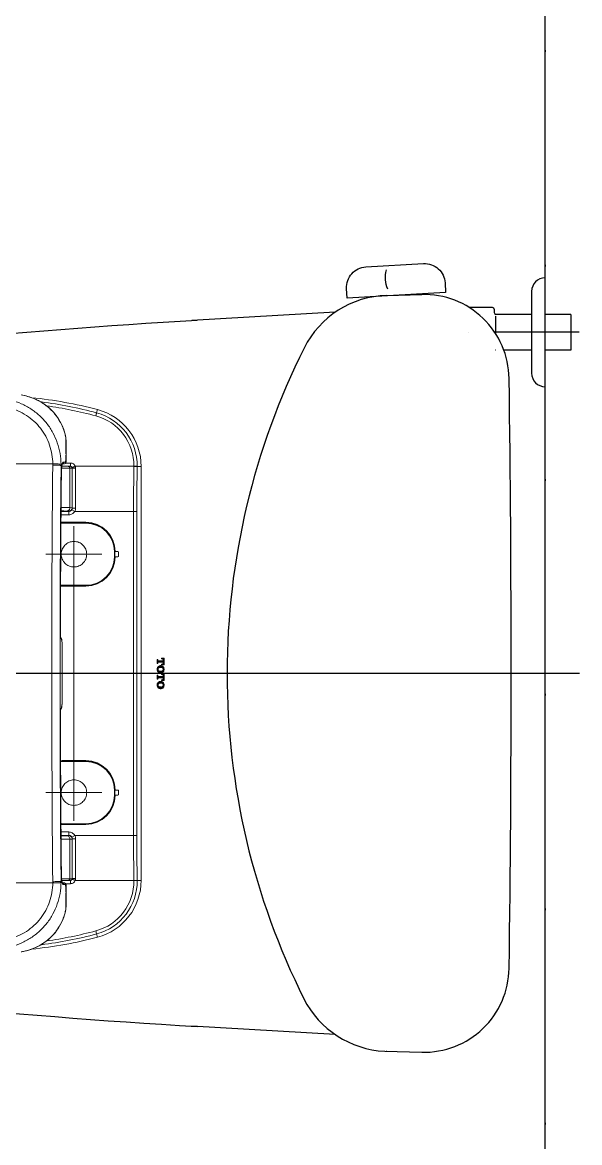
# Model space of a CAD drawing. Header units: millimetres. Extents: x 98197 to 106565, y 53890 to 60222.
# Drawn here: x 100973.9 to 101006.7, y 55486 to 55551.8 of the extents above; entities that cross this region are included whole.
import ezdxf

# ---------------------------------------------------------------- set-up
doc = ezdxf.new("R2010")
doc.units = ezdxf.units.MM
doc.header["$LTSCALE"] = 50
doc.header["$MEASUREMENT"] = 0
for name, pattern in [('CENTER', [2, 1.25, -0.25, 0.25, -0.25]), ('DOT', [0.25, 0, -0.25]), ('HIDDEN', [0.375, 0.25, -0.125])]:
    doc.linetypes.add(name, pattern=pattern)
doc.layers.get('0').update_dxf_attribs({"color": 8, "linetype": 'CONTINUOUS'})
doc.layers.add('00', color=7, linetype='DOT')

msp = doc.modelspace()

# ---------------------------------------------------------------- linework, layer by layer
for p, q in [((101004.654, 55390.566), (101004.654, 55600.566)), ((101004.654, 55489.299), (101004.654, 55540.279)), ((100995.338, 55535.76), (100997.399, 55535.814)), ((100995.338, 55535.76), (100997.399, 55535.814)), ((100995.338, 55535.76), (100997.399, 55535.814)), ((101003.854, 55536.002), (101003.854, 55531.202)), ((101001.554, 55535.052), (101000.188, 55535.052)), ((100992.314, 55534.778), (100983.883, 55534.281)), ((101001.654, 55534.952), (101001.654, 55534.752)), ((101003.854, 55534.652), (101001.754, 55534.652)), ((101001.754, 55533.492), (101001.754, 55534.535)), ((101006.154, 55534.652), (101004.654, 55534.652)), ((101006.154, 55534.652), (101006.154, 55532.552)), ((101000.154, 55533.602), (101000.154, 55533.602)), ((101000.154, 55533.602), (101000.154, 55533.602)), ((101000.154, 55533.602), (101000.154, 55533.602)), ((101000.154, 55533.602), (101000.154, 55533.602)), ((101000.154, 55533.602), (101000.154, 55533.602)), ((101000.154, 55533.602), (101000.154, 55533.602)), ((101006.654, 55533.602), (101001.683, 55533.602)), ((101003.854, 55532.552), (101002.22, 55532.552)), ((101006.154, 55532.552), (101004.654, 55532.552)), ((101006.675, 55513.566), (100928.454, 55513.566)), ((100992.313, 55492.355), (100983.883, 55492.852)), ((100995.219, 55491.377), (100997.399, 55491.318))]:
    msp.add_line(p, q)
at = {"lineweight": 13}
for p, q in [((100973.942, 55529.902), (100973.851, 55529.916)), ((100975.004, 55529.508), (100974.959, 55529.534)), ((100975.004, 55529.507), (100975.004, 55529.508)), ((100975.005, 55529.51), (100975.043, 55529.505)), ((100975.04, 55529.485), (100975.041, 55529.486)), ((100975.08, 55529.462), (100975.041, 55529.486)), ((100978.286, 55528.867), (100978.336, 55529.057)), ((100976.482, 55527.253), (100976.482, 55527.27)), ((100976.482, 55527.239), (100976.482, 55527.253)), ((100976.483, 55527.188), (100976.482, 55527.239)), ((100976.483, 55527.105), (100976.483, 55527.188)), ((100976.489, 55527.252), (100976.485, 55527.33)), ((100976.489, 55527.253), (100976.489, 55527.238)), ((100976.489, 55527.238), (100976.489, 55525.966)), ((100976.486, 55526.48), (100976.486, 55526.575)), ((100976.486, 55526.467), (100976.486, 55526.48)), ((100972.919, 55525.866), (100975.709, 55525.866)), ((100975.709, 55525.866), (100975.709, 55525.8)), ((100976.197, 55525.773), (100976.193, 55525.396)), ((100976.197, 55525.782), (100976.197, 55525.773)), ((100976.203, 55525.777), (100976.197, 55525.773)), ((100976.25, 55525.781), (100976.251, 55525.786)), ((100976.389, 55525.866), (100976.273, 55525.866)), ((100976.28, 55525.885), (100976.281, 55525.887)), ((100976.328, 55525.969), (100976.358, 55525.969)), ((100976.358, 55525.969), (100976.459, 55525.968)), ((100976.489, 55525.966), (100976.459, 55525.966)), ((100976.754, 55525.917), (100976.476, 55525.917)), ((100976.754, 55525.917), (100976.754, 55525.726)), ((100976.228, 55525.626), (100976.854, 55525.626)), ((100976.231, 55525.659), (100976.237, 55525.704)), ((100976.241, 55525.726), (100976.754, 55525.726)), ((100976.718, 55523.3), (100976.718, 55525.626)), ((100976.845, 55525.626), (100976.845, 55523.294)), ((100976.854, 55523.278), (100976.854, 55525.626)), ((100980.476, 55525.726), (100977.034, 55525.726)), ((100977.054, 55523.277), (100977.054, 55525.617)), ((100980.476, 55525.732), (100980.476, 55525.726)), ((100980.669, 55525.717), (100980.669, 55525.721)), ((100980.669, 55525.721), (100980.904, 55525.721)), ((100980.904, 55501.411), (100980.904, 55525.721)), ((100976.954, 55522.216), (100976.954, 55504.917)), ((100978.595, 55520.566), (100975.296, 55520.566)), ((100978.595, 55506.566), (100975.296, 55506.566))]:
    msp.add_line(p, q, dxfattribs=at)
at = {"lineweight": 13, "ltscale": 0.3}
for p, q in [((100976.198, 55523.304), (100976.283, 55523.304)), ((100976.283, 55523.304), (100976.343, 55523.303)), ((100976.343, 55523.303), (100976.4, 55523.303)), ((100976.845, 55523.294), (100976.718, 55523.3)), ((100977, 55523.076), (100976.827, 55523.177)), ((100976.194, 55522.878), (100976.654, 55522.878)), ((100976.654, 55523.078), (100976.196, 55523.078)), ((100976.648, 55523.094), (100976.521, 55523.1)), ((100976.654, 55523.093), (100976.654, 55522.878)), ((100977, 55523.076), (100980.652, 55523.076)), ((100980.459, 55523.076), (100980.459, 55504.056)), ((100980.652, 55504.056), (100980.652, 55523.076)), ((100976.254, 55522.441), (100977.654, 55522.441)), ((100977.654, 55522.421), (100976.254, 55522.421)), ((100976.254, 55522.391), (100976.254, 55522.421)), ((100976.254, 55522.391), (100977.654, 55522.391)), ((100977.654, 55522.421), (100977.654, 55522.391)), ((100979.329, 55520.716), (100979.329, 55520.416)), ((100979.329, 55520.716), (100979.359, 55520.716)), ((100979.359, 55520.716), (100979.359, 55520.416)), ((100979.529, 55520.716), (100979.379, 55520.716)), ((100979.579, 55520.466), (100979.579, 55520.666)), ((100979.359, 55520.416), (100979.329, 55520.416)), ((100979.379, 55520.416), (100979.529, 55520.416)), ((100977.654, 55518.741), (100976.254, 55518.741)), ((100976.254, 55518.711), (100976.254, 55518.741)), ((100977.654, 55518.711), (100976.254, 55518.711)), ((100977.654, 55518.691), (100976.254, 55518.691)), ((100977.654, 55518.741), (100977.654, 55518.711)), ((100976.137, 55515.836), (100976.137, 55515.768)), ((100976.137, 55515.768), (100976.137, 55515.692)), ((100976.137, 55515.692), (100976.137, 55515.619)), ((100976.161, 55515.813), (100976.16, 55515.835)), ((100976.164, 55515.757), (100976.163, 55515.768)), ((100976.175, 55515.692), (100976.175, 55515.691)), ((100976.175, 55515.692), (100976.21, 55515.619)), ((100976.218, 55515.575), (100976.183, 55515.648)), ((100976.214, 55515.61), (100976.21, 55515.62)), ((100976.255, 55514.328), (100976.256, 55514.753)), ((100976.255, 55513.903), (100976.255, 55514.328)), ((100976.255, 55513.443), (100976.255, 55513.903)), ((100976.135, 55513.566), (100975.649, 55513.566)), ((100976.255, 55513.566), (100976.253, 55513.566)), ((100976.255, 55513.017), (100976.255, 55513.443)), ((100976.255, 55512.592), (100976.255, 55513.017)), ((100976.256, 55512.167), (100976.255, 55512.592)), ((100976.256, 55511.838), (100976.256, 55512.167)), ((100976.137, 55511.514), (100976.137, 55511.441)), ((100976.137, 55511.441), (100976.137, 55511.364)), ((100976.137, 55511.364), (100976.137, 55511.297)), ((100976.171, 55511.428), (100976.173, 55511.435)), ((100976.173, 55511.435), (100976.174, 55511.439)), ((100976.175, 55511.441), (100976.21, 55511.514)), ((100976.183, 55511.485), (100976.218, 55511.558)), ((100976.254, 55508.441), (100977.654, 55508.441)), ((100977.654, 55508.421), (100976.254, 55508.421)), ((100976.254, 55508.391), (100976.254, 55508.421)), ((100976.254, 55508.391), (100977.654, 55508.391)), ((100977.654, 55508.421), (100977.654, 55508.391)), ((100979.329, 55506.716), (100979.329, 55506.416)), ((100979.329, 55506.716), (100979.359, 55506.716)), ((100979.359, 55506.716), (100979.359, 55506.416)), ((100979.529, 55506.716), (100979.379, 55506.716)), ((100979.579, 55506.466), (100979.579, 55506.666)), ((100979.359, 55506.416), (100979.329, 55506.416)), ((100979.379, 55506.416), (100979.529, 55506.416)), ((100977.654, 55504.741), (100976.254, 55504.741)), ((100976.254, 55504.711), (100976.254, 55504.741)), ((100977.654, 55504.711), (100976.254, 55504.711)), ((100977.654, 55504.691), (100976.254, 55504.691)), ((100977.654, 55504.741), (100977.654, 55504.711)), ((100976.654, 55504.255), (100976.194, 55504.255)), ((100976.196, 55504.055), (100976.654, 55504.055)), ((100976.521, 55504.032), (100976.648, 55504.039)), ((100976.654, 55504.255), (100976.654, 55504.039)), ((100976.827, 55503.956), (100977, 55504.056)), ((100980.652, 55504.056), (100977, 55504.056)), ((100976.283, 55503.829), (100976.198, 55503.829)), ((100976.343, 55503.829), (100976.283, 55503.829)), ((100976.4, 55503.829), (100976.343, 55503.829)), ((100976.718, 55503.832), (100976.845, 55503.839)), ((100976.718, 55501.506), (100976.718, 55503.832)), ((100976.845, 55503.839), (100976.845, 55501.506)), ((100976.854, 55503.855), (100976.854, 55501.506)), ((100977.054, 55501.516), (100977.054, 55503.855)), ((100976.193, 55501.737), (100976.197, 55501.359)), ((100976.854, 55501.506), (100976.228, 55501.506)), ((100976.237, 55501.429), (100976.231, 55501.474)), ((100976.243, 55501.388), (100976.237, 55501.429)), ((100976.754, 55501.406), (100976.241, 55501.406)), ((100976.754, 55501.406), (100976.754, 55501.216)), ((100977.034, 55501.406), (100980.476, 55501.406)), ((100980.476, 55501.406), (100980.476, 55501.401)), ((100980.669, 55501.411), (100980.669, 55501.416)), ((100980.904, 55501.411), (100980.669, 55501.411)), ((100972.919, 55501.266), (100975.709, 55501.266)), ((100975.709, 55501.333), (100975.709, 55501.266)), ((100976.197, 55501.292), (100976.197, 55501.283)), ((100976.25, 55501.352), (100976.243, 55501.388)), ((100976.245, 55501.33), (100976.251, 55501.327)), ((100976.251, 55501.347), (100976.25, 55501.352)), ((100976.256, 55501.326), (100976.251, 55501.347)), ((100976.273, 55501.266), (100976.389, 55501.266)), ((100976.358, 55501.164), (100976.328, 55501.163)), ((100976.459, 55501.165), (100976.358, 55501.164)), ((100976.459, 55501.166), (100976.489, 55501.166)), ((100976.476, 55501.216), (100976.754, 55501.216)), ((100976.489, 55499.894), (100976.489, 55501.166)), ((100976.486, 55500.558), (100976.486, 55500.652)), ((100976.482, 55499.88), (100976.483, 55499.945)), ((100976.482, 55499.863), (100976.482, 55499.88)), ((100976.483, 55499.945), (100976.483, 55500.028)), ((100976.484, 55499.801), (100976.489, 55499.88)), ((100976.489, 55499.894), (100976.489, 55499.88)), ((100978.336, 55498.076), (100978.286, 55498.265)), ((100974.959, 55497.599), (100975.004, 55497.625)), ((100975.004, 55497.625), (100975.004, 55497.626)), ((100975.043, 55497.628), (100975.005, 55497.623)), ((100975.041, 55497.647), (100975.04, 55497.648)), ((100975.041, 55497.647), (100975.079, 55497.67)), ((100973.851, 55497.216), (100973.942, 55497.231))]:
    msp.add_line(p, q, dxfattribs=at)
at = {"linetype": 'CENTER', "lineweight": 13}
for p, q in [((100976.954, 55522.166), (100976.954, 55518.966)), ((100978.554, 55520.566), (100975.354, 55520.566)), ((100978.554, 55506.566), (100975.354, 55506.566))]:
    msp.add_line(p, q, dxfattribs=at)
at = {"linetype": 'ByBlock', "lineweight": 0}
for p, q in [((100981.844, 55514.388), (100981.844, 55514.143)), ((100981.89, 55514.388), (100981.844, 55514.388)), ((100981.844, 55514.357), (100981.981, 55514.22)), ((100981.844, 55514.283), (100981.909, 55514.218)), ((100981.844, 55514.21), (100981.89, 55514.163)), ((100981.844, 55514.143), (100981.89, 55514.143)), ((100981.887, 55514.388), (100981.89, 55514.384)), ((100981.89, 55514.388), (100981.89, 55514.339)), ((100981.89, 55514.339), (100981.892, 55514.329)), ((100981.892, 55514.202), (100981.89, 55514.191)), ((100981.89, 55514.191), (100981.89, 55514.143)), ((100981.89, 55513.943), (100981.94, 55513.892)), ((100981.892, 55514.329), (100981.899, 55514.319)), ((100981.899, 55514.211), (100981.892, 55514.202)), ((100981.899, 55514.319), (100981.908, 55514.313)), ((100981.908, 55514.218), (100981.899, 55514.211)), ((100981.908, 55514.313), (100981.919, 55514.311)), ((100981.919, 55514.22), (100981.908, 55514.218)), ((100982.208, 55514.311), (100981.919, 55514.311)), ((100982.208, 55514.22), (100981.919, 55514.22)), ((100981.927, 55513.979), (100981.995, 55513.911)), ((100981.963, 55514.311), (100982.054, 55514.22)), ((100981.973, 55514.006), (100982.063, 55513.916)), ((100982.033, 55514.02), (100982.164, 55513.888)), ((100982.036, 55514.311), (100982.127, 55514.22)), ((100982.109, 55514.466), (100982.109, 55514.421)), ((100982.254, 55514.466), (100982.109, 55514.466)), ((100982.109, 55514.459), (100982.149, 55514.419)), ((100982.13, 55514.421), (100982.109, 55514.421)), ((100982.109, 55514.311), (100982.2, 55514.22)), ((100982.109, 55514.11), (100982.109, 55514.064)), ((100982.109, 55514.11), (100982.13, 55514.11)), ((100982.109, 55514.091), (100982.135, 55514.064)), ((100982.109, 55514.064), (100982.254, 55514.064)), ((100982.117, 55514.009), (100982.239, 55513.886)), ((100982.158, 55514.115), (100982.208, 55514.064)), ((100982.175, 55514.466), (100982.254, 55514.387)), ((100982.183, 55514.311), (100982.254, 55514.239)), ((100982.198, 55514.149), (100982.254, 55514.092)), ((100982.206, 55514.362), (100982.254, 55514.313)), ((100982.208, 55514.345), (100982.208, 55514.311)), ((100982.208, 55514.22), (100982.208, 55514.186)), ((100982.208, 55514.212), (100982.254, 55514.166)), ((100982.248, 55514.466), (100982.254, 55514.46)), ((100982.254, 55514.466), (100982.254, 55514.064)), ((100981.89, 55513.464), (100981.844, 55513.464)), ((100981.844, 55513.464), (100981.844, 55513.219)), ((100981.844, 55513.4), (100981.947, 55513.296)), ((100981.844, 55513.326), (100981.892, 55513.277)), ((100981.844, 55513.252), (100981.877, 55513.219)), ((100981.846, 55513.839), (100981.891, 55513.794)), ((100981.847, 55513.765), (100982.022, 55513.588)), ((100981.853, 55513.464), (100981.89, 55513.427)), ((100981.861, 55513.714), (100981.863, 55513.712)), ((100981.863, 55513.896), (100981.904, 55513.855)), ((100981.888, 55513.464), (100981.89, 55513.463)), ((100981.89, 55513.464), (100981.89, 55513.416)), ((100981.89, 55513.416), (100981.892, 55513.405)), ((100981.892, 55513.279), (100981.89, 55513.268)), ((100981.89, 55513.268), (100981.89, 55513.219)), ((100981.892, 55513.405), (100981.899, 55513.396)), ((100981.899, 55513.288), (100981.892, 55513.279)), ((100981.899, 55513.396), (100981.908, 55513.39)), ((100981.908, 55513.294), (100981.899, 55513.288)), ((100981.908, 55513.39), (100981.919, 55513.387)), ((100981.919, 55513.296), (100981.908, 55513.294)), ((100982.208, 55513.387), (100981.919, 55513.387)), ((100982.208, 55513.296), (100981.919, 55513.296)), ((100981.929, 55513.387), (100982.02, 55513.296)), ((100981.986, 55513.698), (100982.093, 55513.591)), ((100982.002, 55513.387), (100982.093, 55513.296)), ((100982.066, 55513.692), (100982.146, 55513.611)), ((100982.076, 55513.387), (100982.167, 55513.296)), ((100982.254, 55513.543), (100982.109, 55513.543)), ((100982.109, 55513.543), (100982.109, 55513.498)), ((100982.109, 55513.502), (100982.113, 55513.498)), ((100982.13, 55513.498), (100982.109, 55513.498)), ((100982.128, 55513.703), (100982.189, 55513.642)), ((100982.141, 55513.543), (100982.254, 55513.429)), ((100982.149, 55513.387), (100982.254, 55513.282)), ((100982.176, 55513.729), (100982.221, 55513.683)), ((100982.19, 55513.862), (100982.254, 55513.798)), ((100982.204, 55513.774), (100982.244, 55513.734)), ((100982.207, 55513.255), (100982.254, 55513.208)), ((100982.208, 55513.422), (100982.208, 55513.387)), ((100982.208, 55513.402), (100982.254, 55513.355)), ((100982.208, 55513.296), (100982.208, 55513.262)), ((100982.214, 55513.543), (100982.254, 55513.503)), ((100982.254, 55513.543), (100982.254, 55513.141)), ((100981.844, 55513.219), (100981.89, 55513.219)), ((100981.844, 55512.884), (100981.917, 55512.811)), ((100981.854, 55512.948), (100981.894, 55512.907)), ((100981.86, 55512.794), (100981.977, 55512.676)), ((100981.876, 55512.999), (100981.921, 55512.954)), ((100981.908, 55513.04), (100981.968, 55512.98)), ((100981.922, 55512.805), (100982.063, 55512.664)), ((100981.951, 55513.071), (100982.03, 55512.992)), ((100982.004, 55513.092), (100982.109, 55512.986)), ((100982.032, 55512.768), (100982.123, 55512.677)), ((100982.065, 55513.097), (100982.067, 55513.095)), ((100982.073, 55513.095), (100982.251, 55512.916)), ((100982.101, 55512.773), (100982.17, 55512.703)), ((100982.109, 55513.186), (100982.109, 55513.141)), ((100982.109, 55513.186), (100982.13, 55513.186)), ((100982.109, 55513.141), (100982.254, 55513.141)), ((100982.13, 55513.186), (100982.175, 55513.141)), ((100982.156, 55512.791), (100982.207, 55512.74)), ((100982.183, 55513.206), (100982.248, 55513.141)), ((100982.193, 55512.827), (100982.235, 55512.786)), ((100982.208, 55512.887), (100982.251, 55512.843))]:
    msp.add_line(p, q, dxfattribs=at)
msp.add_lwpolyline([(100994.112, 55537.436), (100997.504, 55537.629, -0.414214), (100998.77, 55536.499), (100998.802, 55535.937), (100993.014, 55535.608), (100992.982, 55536.17, -0.414214)], format="xyb", close=True)
at = {"lineweight": 13}
for points in [[(100974.959, 55529.534), (100974.838, 55529.599), (100974.717, 55529.658), (100974.596, 55529.71), (100974.478, 55529.757), (100974.362, 55529.797), (100974.249, 55529.831), (100974.141, 55529.86), (100974.038, 55529.883), (100973.942, 55529.902)], [(100975.041, 55529.486), (100975.029, 55529.493), (100975.017, 55529.5), (100975.005, 55529.508)], [(100976.485, 55527.33), (100976.473, 55527.42), (100976.455, 55527.519), (100976.431, 55527.624), (100976.401, 55527.736), (100976.363, 55527.853), (100976.318, 55527.976), (100976.265, 55528.103), (100976.202, 55528.235), (100976.128, 55528.372), (100976.045, 55528.51), (100975.95, 55528.65), (100975.843, 55528.79), (100975.727, 55528.924), (100975.602, 55529.053), (100975.47, 55529.175), (100975.337, 55529.283), (100975.207, 55529.378), (100975.08, 55529.462)], [(100976.237, 55525.704), (100976.243, 55525.744), (100976.25, 55525.781)], [(100976.251, 55525.786), (100976.256, 55525.807), (100976.261, 55525.827)], [(100976.261, 55525.827), (100976.265, 55525.843), (100976.27, 55525.858)], [(100976.27, 55525.858), (100976.274, 55525.869), (100976.277, 55525.878), (100976.28, 55525.885)], [(100976.16, 55515.835), (100976.163, 55516.822), (100976.166, 55517.905), (100976.17, 55518.989), (100976.176, 55520.072), (100976.182, 55521.155), (100976.189, 55522.237), (100976.198, 55523.32), (100976.207, 55524.402), (100976.216, 55525.396)], [(100976.216, 55525.396), (100976.217, 55525.455), (100976.219, 55525.509), (100976.223, 55525.561), (100976.227, 55525.612), (100976.231, 55525.659)]]:
    msp.add_lwpolyline(points, dxfattribs=at)
at = {"lineweight": 13, "ltscale": 0.3}
for points in [[(100976.163, 55515.768), (100976.163, 55515.771), (100976.161, 55515.792), (100976.161, 55515.813)], [(100976.171, 55515.706), (100976.169, 55515.714), (100976.168, 55515.723), (100976.166, 55515.733), (100976.165, 55515.744), (100976.164, 55515.757)], [(100976.175, 55515.691), (100976.175, 55515.692), (100976.174, 55515.695), (100976.172, 55515.7), (100976.171, 55515.706)], [(100976.239, 55515.522), (100976.233, 55515.547), (100976.228, 55515.57), (100976.221, 55515.591), (100976.214, 55515.61)], [(100976.25, 55515.432), (100976.247, 55515.464), (100976.243, 55515.494), (100976.239, 55515.522)], [(100976.256, 55515.294), (100976.256, 55515.324), (100976.255, 55515.362), (100976.253, 55515.398), (100976.25, 55515.432)], [(100976.256, 55514.753), (100976.256, 55515.179), (100976.256, 55515.294)], [(100976.16, 55511.297), (100976.161, 55511.32), (100976.161, 55511.341), (100976.163, 55511.362), (100976.163, 55511.364)], [(100976.216, 55501.737), (100976.207, 55502.73), (100976.198, 55503.813), (100976.189, 55504.895), (100976.182, 55505.978), (100976.176, 55507.061), (100976.17, 55508.144), (100976.166, 55509.227), (100976.163, 55510.311), (100976.16, 55511.297)], [(100976.163, 55511.364), (100976.164, 55511.381), (100976.166, 55511.396), (100976.168, 55511.408), (100976.17, 55511.419), (100976.171, 55511.428)], [(100976.174, 55511.439), (100976.174, 55511.44), (100976.175, 55511.442), (100976.175, 55511.442)], [(100976.21, 55511.513), (100976.214, 55511.522), (100976.221, 55511.542), (100976.228, 55511.563), (100976.233, 55511.586), (100976.239, 55511.611)], [(100976.239, 55511.611), (100976.243, 55511.638), (100976.247, 55511.668), (100976.25, 55511.701)], [(100976.25, 55511.701), (100976.253, 55511.735), (100976.255, 55511.771), (100976.256, 55511.808), (100976.256, 55511.838)], [(100976.231, 55501.474), (100976.227, 55501.521), (100976.223, 55501.571), (100976.219, 55501.624), (100976.217, 55501.678), (100976.216, 55501.737)], [(100976.28, 55501.247), (100976.28, 55501.247), (100976.282, 55501.244), (100976.282, 55501.245), (100976.28, 55501.249), (100976.277, 55501.255), (100976.274, 55501.264), (100976.269, 55501.276), (100976.265, 55501.29), (100976.26, 55501.307), (100976.256, 55501.326)], [(100975.079, 55497.67), (100975.206, 55497.754), (100975.335, 55497.848), (100975.468, 55497.956), (100975.599, 55498.077), (100975.724, 55498.206), (100975.84, 55498.339), (100975.947, 55498.479), (100976.042, 55498.618), (100976.125, 55498.756), (100976.199, 55498.892), (100976.262, 55499.024), (100976.316, 55499.151), (100976.361, 55499.274), (100976.399, 55499.392), (100976.43, 55499.504), (100976.455, 55499.61), (100976.473, 55499.71), (100976.484, 55499.801)], [(100973.942, 55497.231), (100974.038, 55497.25), (100974.141, 55497.273), (100974.249, 55497.302), (100974.362, 55497.336), (100974.478, 55497.376), (100974.596, 55497.422), (100974.717, 55497.475), (100974.838, 55497.534), (100974.959, 55497.599)], [(100975.004, 55497.625), (100975.017, 55497.632), (100975.029, 55497.64), (100975.041, 55497.647)]]:
    msp.add_lwpolyline(points, dxfattribs=at)
at = {"linetype": 'HIDDEN', "lineweight": 0, "ltscale": 30}
for centre in [(100976.954, 55520.566), (100976.954, 55506.566)]:
    msp.add_circle(centre, 0.75, dxfattribs=at)
for centre, radius, start, end in [((101004.654, 55536.002), 0.8, 90, 180), ((100995.485, 55530.162), 5.6, 91.50635, 153.34993), ((100997.531, 55530.816), 5, 0.82019, 91.50635), ((101001.554, 55534.952), 0.1, 0, 90), ((101007.43, 55134.974), 400, 93.32991, 97.93357), ((101001.754, 55534.752), 0.1, 180, 270), ((101028.55, 55513.568), 42.595, 153.34921, 179.99472), ((101001.754, 55532.452), 0.1, 90, 98.51739), ((101004.654, 55531.202), 0.8, 180, 270), ((99792.593, 55513.566), 1210.061, 359.179813, 0.820194), ((101028.588, 55513.552), 42.633, 179.97321, 206.60163), ((101007.43, 55892.158), 400, 261.8702, 266.67009), ((100997.531, 55496.317), 5, 268.49365, 359.17981), ((100997.531, 55496.317), 5, 268.49365, 359.17981), ((100997.531, 55496.317), 5, 268.49365, 359.17981), ((100995.495, 55497.004), 5.634, 206.82849, 267.19272), ((100995.502, 55497.027), 5.656, 268.08404, 268.33552), ((100995.502, 55497.027), 5.656, 268.08404, 268.33552), ((100995.502, 55497.027), 5.656, 268.08404, 268.33552)]:
    msp.add_arc(centre, radius, start, end)
at = {"lineweight": 13}
for centre, radius, start, end in [((100971.949, 55504.886), 25, 75.1996, 84.20017), ((100972.958, 55526.037), 4.028, 58.87206, 59.47675), ((100971.949, 55505.211), 24.491, 75.00608, 82.74206), ((100971.949, 55505.221), 24.297, 75.00451, 81.97291), ((100977.454, 55525.721), 3.45, 0, 75.1996), ((100977.454, 55525.771), 3.022, 359.25218, 75.00266), ((100977.454, 55525.761), 3.216, 359.29008, 75.01424), ((100775.275, 55525.786), 201.213, 0.22464, 0.37543), ((100975.766, 55527.236), 0.723, 1.28411, 2.60901), ((100972.284, 55526.468), 4.205, 354.68572, 359.98605), ((100971.983, 55526.466), 4.504, 358.74681, 0.01529), ((102215.063, 55513.572), 1239.415, 179.434754, 180.000282), ((100972.163, 55525.798), 4.034, 359.76557, 0.72481), ((100977.963, 55522.892), 3.379, 120.43187, 121.38283), ((100977.436, 55525.563), 1.21, 168.41393, 169.35711), ((100977.466, 55525.556), 1.24, 166.78885, 168.37059), ((100976.227, 55525.966), 0.102, 329.49837, 345.23558), ((100976.227, 55525.966), 0.102, 345.25692, 1.65546), ((100976.389, 55525.966), 0.1, 270, 0), ((100972.098, 55526.483), 4.392, 353.24325, 354.7184), ((100971.829, 55526.474), 4.658, 353.75444, 354.46568), ((100971.833, 55526.474), 4.654, 354.46565, 355.17547), ((100971.906, 55526.469), 4.581, 355.165, 358.73582), ((102179.664, 55513.572), 1203.529, 179.4371, 179.892247), ((102184.762, 55513.57), 1208.605, 179.439329, 179.892592), ((100976.754, 55525.626), 0.1, 0, 90), ((101182.784, 55523.077), 202.325, 179.2496, 180.00006), ((101180.902, 55523.079), 200.25, 179.24538, 180.00081)]:
    msp.add_arc(centre, radius, start, end, dxfattribs=at)
at = {"lineweight": 13, "ltscale": 0.3}
for centre, radius, start, end in [((100976.654, 55523.293), 0.2, 270.00023, 355.60745), ((100976.654, 55523.278), 0.2, 289.90585, 329.71452), ((100976.654, 55523.278), 0.201, 329.73658, 343.1504), ((100976.653, 55523.278), 0.201, 343.2195, 359.95548), ((100976.656, 55523.293), 0.198, 355.56725, 359.99233), ((100976.657, 55523.277), 0.397, 329.61204, 359.9926), ((100976.254, 55520.716), 1.675, 90, 92.18458), ((100976.254, 55520.716), 1.725, 90, 92.11663), ((100976.254, 55520.716), 1.705, 90, 92.13718), ((100977.654, 55520.716), 1.725, 0, 90), ((100977.654, 55520.716), 1.705, 0, 90), ((100977.654, 55520.716), 1.675, 0, 90), ((100979.529, 55520.666), 0.05, 0, 90), ((100977.654, 55520.416), 1.675, 270, 0), ((100977.654, 55520.416), 1.705, 270, 0), ((100977.654, 55520.416), 1.725, 270, 0), ((100979.529, 55520.466), 0.05, 270, 0), ((100976.254, 55520.416), 1.675, 267.09463, 270), ((100976.254, 55520.416), 1.705, 267.1421, 270), ((100976.254, 55520.416), 1.725, 267.1643, 270), ((100977.026, 55515.826), 0.867, 183.82327, 184.31408), ((102209.202, 55513.531), 1233.553, 179.998375, 180.566589), ((102180.395, 55513.565), 1204.26, 180.107891, 180.562762), ((100977.196, 55511.299), 1.037, 179.62144, 180.0912), ((102184.009, 55513.558), 1207.853, 180.107267, 180.560812), ((100976.968, 55511.31), 0.809, 174.46163, 175.64054), ((100976.1, 55511.477), 0.0827, 334.29257, 339.53913), ((100976.254, 55506.716), 1.725, 90, 92.8357), ((100976.254, 55506.716), 1.705, 90, 92.8579), ((100976.254, 55506.716), 1.675, 90, 92.90537), ((100977.654, 55506.716), 1.725, 0, 90), ((100977.654, 55506.716), 1.705, 0, 90), ((100977.654, 55506.716), 1.675, 0, 90), ((100979.529, 55506.666), 0.05, 0, 90), ((100977.654, 55506.416), 1.725, 270, 0), ((100977.654, 55506.416), 1.675, 270, 0), ((100977.654, 55506.416), 1.705, 270, 0), ((100979.529, 55506.466), 0.05, 270, 0), ((100976.254, 55506.416), 1.675, 267.81542, 270), ((100976.254, 55506.416), 1.705, 267.86282, 270), ((100976.254, 55506.416), 1.725, 267.88336, 270), ((100976.654, 55503.839), 0.2, 12.02001, 90.00375), ((100976.654, 55503.855), 0.2, 30.28548, 70.09415), ((100976.657, 55503.855), 0.397, 0.0074, 30.38796), ((101182.671, 55504.055), 202.212, 179.99973, 180.75061), ((101181.266, 55504.056), 200.614, 179.99987, 180.75394), ((100976.654, 55503.854), 0.201, 16.8496, 30.26342), ((100976.83, 55504.292), 0.454, 271.88205, 272.1234), ((100976.654, 55503.855), 0.2, 6.73548, 16.81527), ((100976.653, 55503.839), 0.202, 6.07404, 12.00403), ((100976.654, 55503.855), 0.201, 3.37101, 6.72675), ((100976.655, 55503.839), 0.199, 0.0133, 6.07998), ((100976.655, 55503.855), 0.2, 0.0024, 3.37203), ((100977.023, 55477.998), 25.857, 89.93139, 90.31707), ((100976.754, 55501.506), 0.1, 270, 0), ((100977.454, 55501.372), 3.216, 284.98576, 0.70992), ((100977.454, 55501.411), 3.45, 284.8004, 0), ((100972.163, 55501.334), 4.034, 359.3951, 0.35434), ((100977.967, 55504.248), 3.388, 238.49897, 239.44872), ((100977.395, 55501.561), 1.167, 191.58011, 193.26044), ((100976.389, 55501.166), 0.1, 0, 90), ((100972.073, 55500.647), 4.417, 6.01975, 6.7547), ((100971.831, 55500.659), 4.656, 4.82471, 6.24573), ((100972.227, 55500.662), 4.263, 0.04888, 6.03567), ((100971.906, 55500.664), 4.581, 1.26418, 4.835), ((100971.979, 55500.667), 4.508, 0.53405, 1.25288), ((100977.454, 55501.362), 3.022, 284.99734, 0.74782), ((100771.1, 55501.368), 205.387, 359.62611, 359.77383), ((100971.99, 55500.667), 4.497, 359.81591, 0.53408), ((100975.721, 55499.898), 0.769, 356.22518, 358.6522), ((100971.949, 55521.924), 24.492, 277.25789, 284.99371), ((100971.949, 55521.912), 24.297, 278.02686, 284.99549), ((100971.949, 55522.246), 25, 275.79979, 284.8004), ((100972.958, 55501.095), 4.028, 300.52325, 301.12794), ((100973.491, 55499.786), 2.593, 277.81676, 279.59691)]:
    msp.add_arc(centre, radius, start, end, dxfattribs=at)
at = {"linetype": 'ByBlock', "lineweight": 0}
for centre, major_axis, start_param, end_param in [((100982.09, 55513.806), (-0.246, 0), 5.706765, 6.000292), ((100982.053, 55513.829), (-0.202, 0), 5.37875, 5.704657), ((100982.05, 55513.832), (0.197, 0), 1.905132, 2.23665), ((100982.049, 55513.668), (0.26, 0), 1.570966, 1.922907), ((100982.049, 55513.834), (0.195, 0), 1.570974, 1.904939), ((100982.049, 55513.834), (-0.195, 0), 4.378352, 4.712317), ((100982.049, 55513.668), (-0.26, 0), 4.360066, 4.712425), ((100982.048, 55513.832), (-0.197, 0), 4.046639, 4.378158), ((100982.13, 55514.348), (-0.0768, 0), 4.392593, 4.712279), ((100982.13, 55514.183), (-0.0768, 0), 1.570906, 1.890608), ((100982.13, 55514.347), (-0.0776, 0), 4.074897, 4.392419), ((100982.13, 55514.184), (0.0776, 0), 5.032375, 5.349908), ((100982.046, 55513.83), (0.201, 0), 0.577219, 0.905012), ((100982.129, 55514.346), (-0.0789, 0), 3.760756, 4.074837), ((100982.129, 55514.185), (0.0789, 0), 5.349967, 5.664053), ((100982.128, 55514.346), (0.0802, 0), 0.308523, 0.619235), ((100982.128, 55514.185), (0.0802, 0), 5.663982, 5.974694), ((100982.127, 55514.345), (-0.0813, 0), 3.142728, 3.449912), ((100982.127, 55514.186), (0.0814, 0), 5.974897, 6.282079), ((100982.01, 55513.807), (0.245, 0), 0.282529, 0.577753), ((100982.092, 55513.806), (0.248, 0), 2.859191, 3.15108), ((100982.092, 55513.801), (0.248, 0), 3.132105, 3.423994), ((100982.09, 55513.801), (-0.246, 0), 0.282893, 0.576421), ((100982.053, 55513.778), (0.202, 0), 3.720255, 4.046002), ((100981.999, 55513.805), (-0.109, 0), 5.995138, 6.299441), ((100981.999, 55513.802), (0.109, 0), 3.125364, 3.429663), ((100981.998, 55513.806), (-0.107, 0), 5.688229, 5.995128), ((100981.998, 55513.802), (0.107, 0), 3.429671, 3.73656), ((100981.996, 55513.807), (-0.106, 0), 5.378167, 5.688308), ((100981.996, 55513.801), (-0.106, 0), 0.594889, 0.905021), ((100982.05, 55513.775), (0.197, 0), 4.046548, 4.37806), ((100981.995, 55513.808), (-0.104, 0), 5.064474, 5.378149), ((100981.995, 55513.799), (-0.104, 0), 0.905041, 1.218702), ((100982.049, 55513.94), (0.261, 0), 4.360351, 4.712196), ((100982.049, 55513.773), (-0.195, 0), 1.236661, 1.570618), ((100982.049, 55513.939), (0.26, 0), 4.712376, 5.064639), ((100982.049, 55513.773), (-0.195, 0), 1.570869, 1.904827), ((100982.048, 55513.775), (-0.197, 0), 1.905021, 2.236533), ((100982.13, 55513.424), (-0.0768, 0), 4.392587, 4.712279), ((100982.103, 55513.808), (-0.104, 0), 4.046665, 4.359926), ((100982.103, 55513.799), (0.104, 0), 5.064861, 5.378108), ((100982.13, 55513.424), (-0.0776, 0), 4.074885, 4.392413), ((100982.102, 55513.807), (-0.106, 0), 3.73643, 4.046548), ((100982.102, 55513.801), (-0.106, 0), 2.236634, 2.546744), ((100982.046, 55513.778), (-0.201, 0), 2.236607, 2.56424), ((100982.129, 55513.423), (-0.0789, 0), 3.760739, 4.074825), ((100982.1, 55513.806), (0.107, 0), 0.288038, 0.594915), ((100982.1, 55513.802), (0.107, 0), 5.688259, 5.995127), ((100982.128, 55513.422), (0.0802, 0), 0.3085, 0.619218), ((100982.099, 55513.805), (-0.109, 0), 3.126176, 3.429339), ((100982.099, 55513.802), (-0.109, 0), 2.853823, 3.156982), ((100982.127, 55513.422), (0.0813, 0), 0.001107, 0.308297), ((100982.127, 55513.262), (0.0813, 0), 5.975056, 6.282293), ((100982.01, 55513.8), (0.245, 0), 5.705432, 6.000656), ((100982.007, 55513.806), (-0.248, 0), 3.131721, 3.424174), ((100982.007, 55513.801), (-0.248, 0), 2.859012, 3.151464), ((100982.092, 55512.882), (-0.248, 0), 6.000774, 6.292656), ((100982.092, 55512.878), (0.248, 0), 3.132029, 3.423949), ((100982.09, 55512.883), (-0.246, 0), 5.706765, 6.000283), ((100982.09, 55512.877), (0.246, 0), 3.424443, 3.718013), ((100982.053, 55512.905), (0.202, 0), 2.237158, 2.563065), ((100982.053, 55512.855), (0.202, 0), 3.720285, 4.046006), ((100981.999, 55512.882), (-0.109, 0), 5.995046, 6.299372), ((100981.999, 55512.878), (-0.109, 0), 6.266912, 6.57121), ((100981.998, 55512.882), (0.107, 0), 2.546553, 2.853448), ((100981.998, 55512.878), (0.107, 0), 3.429628, 3.736528), ((100981.996, 55512.883), (0.106, 0), 2.23651, 2.546631), ((100981.996, 55512.877), (0.106, 0), 3.736449, 4.046594), ((100982.05, 55512.909), (-0.197, 0), 5.046725, 5.378243), ((100982.05, 55512.851), (-0.197, 0), 0.904966, 1.236474), ((100981.995, 55512.884), (-0.104, 0), 5.064399, 5.378101), ((100981.995, 55512.876), (-0.104, 0), 0.905024, 1.218692), ((100982.049, 55512.744), (0.261, 0), 1.571011, 1.922762), ((100982.049, 55513.017), (-0.261, 0), 1.219564, 1.570349), ((100982.049, 55512.91), (0.195, 0), 1.570974, 1.904939), ((100982.049, 55512.849), (0.195, 0), 4.37826, 4.712211), ((100982.049, 55512.91), (-0.195, 0), 4.378352, 4.712317), ((100982.049, 55512.744), (0.26, 0), 1.218618, 1.570788), ((100982.049, 55513.016), (-0.261, 0), 1.571037, 1.922241), ((100982.049, 55512.849), (-0.195, 0), 1.570869, 1.90482), ((100982.048, 55512.909), (-0.197, 0), 4.046639, 4.378158), ((100982.048, 55512.851), (0.197, 0), 5.046607, 5.378115), ((100982.13, 55513.259), (0.0768, 0), 4.712499, 5.032231), ((100982.103, 55512.884), (-0.104, 0), 4.046713, 4.360002), ((100982.103, 55512.876), (-0.104, 0), 1.923278, 2.236533), ((100982.13, 55513.26), (-0.0776, 0), 1.890812, 2.208381), ((100982.102, 55512.883), (0.106, 0), 0.594921, 0.90502), ((100982.102, 55512.877), (-0.106, 0), 2.236653, 2.546777), ((100982.046, 55512.906), (-0.201, 0), 3.718812, 4.046604), ((100982.046, 55512.854), (-0.201, 0), 2.236602, 2.564209), ((100982.129, 55513.261), (0.0789, 0), 5.350033, 5.664162), ((100982.1, 55512.882), (0.107, 0), 0.288126, 0.594999), ((100982.1, 55512.878), (0.107, 0), 5.688291, 5.99517), ((100982.128, 55513.262), (0.0802, 0), 5.664091, 5.974853), ((100982.099, 55512.882), (0.109, 0), 6.267838, 6.571024), ((100982.099, 55512.878), (-0.109, 0), 2.853869, 3.157026), ((100982.01, 55512.883), (0.245, 0), 0.282539, 0.577753), ((100982.01, 55512.877), (-0.245, 0), 2.563839, 2.859106), ((100982.007, 55512.882), (-0.248, 0), 3.131738, 3.424184), ((100982.007, 55512.878), (-0.248, 0), 2.859057, 3.15154)]:
    msp.add_ellipse(centre, major_axis=major_axis, ratio=0.955025, start_param=start_param, end_param=end_param, dxfattribs=at)
msp.add_spline([(100995.395, 55536.128), (100995.266, 55536.671), (100995.318, 55537.265)], degree=3)
at = {"lineweight": 13}
for points, knots in [([(100975.004, 55529.507), (100974.914, 55529.56), (100974.572, 55529.739), (100974.199, 55529.858), (100973.923, 55529.904)], [0, 0, 0, 0, 0.272375, 1, 1, 1, 1]), ([(100975.709, 55525.866), (100975.705, 55526.054), (100975.675, 55526.43), (100975.534, 55526.978), (100975.306, 55527.495), (100974.997, 55527.969), (100974.613, 55528.384), (100974.165, 55528.731), (100973.667, 55529), (100973.31, 55529.121), (100973.128, 55529.169)], [0, 0, 0, 0, 0.124965, 0.249893, 0.37486, 0.499807, 0.624788, 0.749825, 0.874886, 1, 1, 1, 1]), ([(100973.248, 55529.614), (100973.456, 55529.561), (100973.863, 55529.42), (100974.431, 55529.113), (100974.941, 55528.717), (100975.379, 55528.243), (100975.733, 55527.704), (100975.993, 55527.114), (100976.155, 55526.491), (100976.194, 55526.063), (100976.197, 55525.849)], [0, 0, 0, 0, 0.125184, 0.250517, 0.375272, 0.500555, 0.625454, 0.750421, 0.875215, 1, 1, 1, 1]), ([(100976.458, 55527.486), (100976.442, 55527.574), (100976.397, 55527.754), (100976.267, 55528.12), (100976.022, 55528.58), (100975.601, 55529.087), (100975.24, 55529.365), (100975.04, 55529.485)], [0, 0, 0, 0, 0.106951, 0.220337, 0.462591, 0.722846, 1, 1, 1, 1]), ([(100978.286, 55528.867), (100978.279, 55528.846), (100978.263, 55528.787), (100978.246, 55528.728), (100978.236, 55528.69)], [0, 0, 0, 0, 0.368568, 1, 1, 1, 1]), ([(100976.473, 55527.392), (100976.472, 55527.4), (100976.467, 55527.431), (100976.462, 55527.462), (100976.458, 55527.486)], [0, 0, 0, 0, 0.242619, 1, 1, 1, 1]), ([(100976.473, 55527.406), (100976.475, 55527.394), (100976.482, 55527.348), (100976.487, 55527.303), (100976.489, 55527.269)], [0, 0, 0, 0, 0.265909, 1, 1, 1, 1]), ([(100976.482, 55527.27), (100976.482, 55527.279), (100976.481, 55527.32), (100976.477, 55527.361), (100976.473, 55527.392)], [0, 0, 0, 0, 0.231146, 1, 1, 1, 1]), ([(100975.709, 55525.866), (100975.763, 55525.867), (100975.869, 55525.867), (100976.012, 55525.864), (100976.113, 55525.86), (100976.17, 55525.854), (100976.19, 55525.851), (100976.197, 55525.849)], [0, 0, 0, 0, 0.333711, 0.646805, 0.879591, 0.954079, 1, 1, 1, 1]), ([(100975.709, 55525.8), (100975.765, 55525.799), (100975.871, 55525.797), (100975.997, 55525.792), (100976.083, 55525.787), (100976.132, 55525.783), (100976.169, 55525.779), (100976.189, 55525.776), (100976.197, 55525.773)], [0, 0, 0, 0, 0.344, 0.647251, 0.772261, 0.874626, 0.951226, 1, 1, 1, 1]), ([(100976.227, 55525.643), (100976.229, 55525.656), (100976.234, 55525.704), (100976.241, 55525.752), (100976.247, 55525.786)], [0, 0, 0, 0, 0.268852, 1, 1, 1, 1]), ([(100976.259, 55525.839), (100976.26, 55525.847), (100976.267, 55525.873), (100976.275, 55525.899), (100976.282, 55525.918)], [0, 0, 0, 0, 0.283939, 1, 1, 1, 1]), ([(100976.358, 55525.969), (100976.358, 55525.957), (100976.351, 55525.933), (100976.324, 55525.897), (100976.295, 55525.88), (100976.275, 55525.873)], [0, 0, 0, 0, 0.278366, 0.530686, 1, 1, 1, 1]), ([(100976.282, 55525.918), (100976.283, 55525.919), (100976.286, 55525.925), (100976.289, 55525.932), (100976.291, 55525.936)], [0, 0, 0, 0, 0.265986, 1, 1, 1, 1]), ([(100976.291, 55525.936), (100976.294, 55525.941), (100976.302, 55525.955), (100976.317, 55525.969), (100976.328, 55525.969)], [0, 0, 0, 0, 0.333102, 1, 1, 1, 1]), ([(100976.361, 55525.866), (100976.386, 55525.866), (100976.439, 55525.888), (100976.459, 55525.941), (100976.459, 55525.966)], [0, 0, 0, 0, 0.496732, 1, 1, 1, 1]), ([(100977.034, 55525.726), (100977.022, 55525.754), (100976.992, 55525.807), (100976.926, 55525.868), (100976.844, 55525.908), (100976.784, 55525.916), (100976.754, 55525.917)], [0, 0, 0, 0, 0.249887, 0.499864, 0.749914, 1, 1, 1, 1]), ([(100976.214, 55525.397), (100976.215, 55525.418), (100976.216, 55525.5), (100976.221, 55525.582), (100976.227, 55525.643)], [0, 0, 0, 0, 0.25912, 1, 1, 1, 1]), ([(100976.216, 55525.396), (100976.216, 55525.396), (100976.215, 55525.396), (100976.215, 55525.397), (100976.214, 55525.397)], [0, 0, 0, 0, 0.314608, 1, 1, 1, 1]), ([(100976.718, 55525.626), (100976.718, 55525.639), (100976.713, 55525.666), (100976.691, 55525.699), (100976.659, 55525.721), (100976.633, 55525.726), (100976.62, 55525.726)], [0, 0, 0, 0, 0.251765, 0.5025, 0.75177, 1, 1, 1, 1]), ([(100976.747, 55525.726), (100976.76, 55525.726), (100976.786, 55525.721), (100976.818, 55525.699), (100976.84, 55525.666), (100976.845, 55525.639), (100976.845, 55525.626)], [0, 0, 0, 0, 0.24823, 0.4975, 0.748235, 1, 1, 1, 1]), ([(100976.847, 55525.663), (100976.848, 55525.663), (100976.849, 55525.662), (100976.852, 55525.663), (100976.857, 55525.664), (100976.866, 55525.666), (100976.882, 55525.671), (100976.905, 55525.678), (100976.932, 55525.688), (100976.964, 55525.7), (100976.998, 55525.713), (100977.022, 55525.722), (100977.034, 55525.726)], [0, 0, 0, 0, 0.006558, 0.021515, 0.045534, 0.07859, 0.170585, 0.294294, 0.445031, 0.617282, 0.804842, 1, 1, 1, 1]), ([(100976.854, 55525.626), (100976.854, 55525.626), (100976.856, 55525.625), (100976.859, 55525.624), (100976.864, 55525.623), (100976.873, 55525.622), (100976.89, 55525.621), (100976.915, 55525.62), (100976.945, 55525.618), (100976.979, 55525.618), (100977.016, 55525.617), (100977.041, 55525.617), (100977.054, 55525.617)], [0, 0, 0, 0, 0.006646, 0.021697, 0.045837, 0.079045, 0.171396, 0.295463, 0.446438, 0.618673, 0.805816, 1, 1, 1, 1]), ([(100980.476, 55525.731), (100980.497, 55525.731), (100980.538, 55525.73), (100980.593, 55525.728), (100980.637, 55525.725), (100980.661, 55525.723), (100980.669, 55525.721)], [0, 0, 0, 0, 0.323468, 0.629472, 0.865249, 1, 1, 1, 1]), ([(100980.669, 55525.717), (100980.66, 55525.718), (100980.637, 55525.72), (100980.594, 55525.723), (100980.538, 55525.725), (100980.498, 55525.726), (100980.476, 55525.726)], [0, 0, 0, 0, 0.139887, 0.370458, 0.66765, 1, 1, 1, 1])]:
    msp.add_open_spline(points, degree=3, knots=knots, dxfattribs=at)
for points in [[(100976.482, 55527.27), (100976.487, 55527.26), (100976.489, 55527.249), (100976.489, 55527.238)], [(100976.486, 55526.48), (100976.488, 55526.476), (100976.489, 55526.472), (100976.489, 55526.467)], [(100976.251, 55525.786), (100976.252, 55525.792), (100976.252, 55525.799), (100976.251, 55525.806)], [(100976.278, 55525.879), (100976.293, 55525.887), (100976.306, 55525.9), (100976.314, 55525.915)], [(100977.034, 55525.726), (100977.047, 55525.692), (100977.054, 55525.654), (100977.054, 55525.617)]]:
    msp.add_open_spline(points, degree=3, dxfattribs=at)
at = {"lineweight": 13, "ltscale": 0.3}
for points, knots in [([(100976.4, 55523.303), (100976.469, 55523.303), (100976.562, 55523.303), (100976.668, 55523.301), (100976.705, 55523.301), (100976.718, 55523.3)], [0, 0, 0, 0, 0.656475, 0.872405, 1, 1, 1, 1]), ([(100976.521, 55523.1), (100976.546, 55523.1), (100976.598, 55523.11), (100976.665, 55523.155), (100976.708, 55523.223), (100976.718, 55523.275), (100976.718, 55523.3)], [0, 0, 0, 0, 0.238371, 0.497511, 0.758224, 1, 1, 1, 1]), ([(100976.845, 55523.294), (100976.845, 55523.268), (100976.835, 55523.216), (100976.791, 55523.149), (100976.726, 55523.105), (100976.674, 55523.094), (100976.648, 55523.094)], [0, 0, 0, 0, 0.25172, 0.502412, 0.751717, 1, 1, 1, 1]), ([(100976.845, 55523.294), (100976.847, 55523.294), (100976.849, 55523.294), (100976.852, 55523.294), (100976.853, 55523.294), (100976.854, 55523.294), (100976.854, 55523.293)], [0, 0, 0, 0, 0.435575, 0.747528, 0.935398, 1, 1, 1, 1]), ([(100977.054, 55523.277), (100977.041, 55523.277), (100977.016, 55523.277), (100976.979, 55523.277), (100976.945, 55523.277), (100976.919, 55523.278), (100976.9, 55523.278), (100976.889, 55523.278), (100976.879, 55523.278), (100976.87, 55523.278), (100976.864, 55523.278), (100976.859, 55523.278), (100976.857, 55523.278), (100976.855, 55523.278), (100976.855, 55523.278), (100976.854, 55523.278), (100976.854, 55523.278)], [0, 0, 0, 0, 0.194921, 0.382689, 0.555486, 0.706965, 0.772896, 0.831367, 0.881819, 0.923805, 0.956886, 0.980722, 0.989119, 0.995142, 0.998773, 1, 1, 1, 1]), ([(100976.196, 55523.104), (100976.235, 55523.104), (100976.307, 55523.103), (100976.402, 55523.103), (100976.471, 55523.102), (100976.508, 55523.101), (100976.521, 55523.1)], [0, 0, 0, 0, 0.36001, 0.659611, 0.877952, 1, 1, 1, 1]), ([(100976.654, 55523.093), (100976.654, 55523.094), (100976.654, 55523.094), (100976.653, 55523.094), (100976.651, 55523.094), (100976.649, 55523.094), (100976.648, 55523.094)], [0, 0, 0, 0, 0.066929, 0.254874, 0.565981, 1, 1, 1, 1]), ([(100976.654, 55522.878), (100976.689, 55522.878), (100976.759, 55522.887), (100976.856, 55522.927), (100976.939, 55522.991), (100976.982, 55523.047), (100977, 55523.076)], [0, 0, 0, 0, 0.25, 0.5, 0.75, 1, 1, 1, 1]), ([(100976.159, 55515.836), (100976.159, 55515.83), (100976.159, 55515.807), (100976.16, 55515.785), (100976.161, 55515.768)], [0, 0, 0, 0, 0.254314, 1, 1, 1, 1]), ([(100976.16, 55515.835), (100976.16, 55515.836), (100976.159, 55515.835), (100976.159, 55515.836), (100976.159, 55515.836)], [0, 0, 0, 0, 0.251713, 1, 1, 1, 1]), ([(100976.161, 55515.761), (100976.162, 55515.757), (100976.163, 55515.741), (100976.165, 55515.725), (100976.166, 55515.714)], [0, 0, 0, 0, 0.262648, 1, 1, 1, 1]), ([(100976.166, 55515.714), (100976.167, 55515.708), (100976.17, 55515.688), (100976.175, 55515.669), (100976.18, 55515.656)], [0, 0, 0, 0, 0.296298, 1, 1, 1, 1]), ([(100976.223, 55515.562), (100976.225, 55515.557), (100976.233, 55515.532), (100976.238, 55515.507), (100976.241, 55515.487)], [0, 0, 0, 0, 0.20655, 1, 1, 1, 1]), ([(100976.241, 55515.487), (100976.244, 55515.472), (100976.252, 55515.409), (100976.255, 55515.344), (100976.255, 55515.295)], [0, 0, 0, 0, 0.223616, 1, 1, 1, 1]), ([(100976.256, 55515.294), (100976.256, 55515.295), (100976.255, 55515.294), (100976.255, 55515.295), (100976.255, 55515.295)], [0, 0, 0, 0, 0.249816, 1, 1, 1, 1]), ([(100976.161, 55511.372), (100976.161, 55511.367), (100976.159, 55511.344), (100976.159, 55511.322), (100976.159, 55511.306)], [0, 0, 0, 0, 0.242577, 1, 1, 1, 1]), ([(100976.16, 55511.297), (100976.16, 55511.297), (100976.159, 55511.297), (100976.159, 55511.297), (100976.159, 55511.297)], [0, 0, 0, 0, 0.251241, 1, 1, 1, 1]), ([(100976.183, 55511.485), (100976.177, 55511.473), (100976.169, 55511.44), (100976.165, 55511.408), (100976.163, 55511.389)], [0, 0, 0, 0, 0.406789, 1, 1, 1, 1]), ([(100976.241, 55511.645), (100976.239, 55511.628), (100976.233, 55511.598), (100976.224, 55511.569), (100976.218, 55511.558)], [0, 0, 0, 0, 0.577747, 1, 1, 1, 1]), ([(100976.255, 55511.838), (100976.255, 55511.821), (100976.253, 55511.756), (100976.249, 55511.692), (100976.241, 55511.645)], [0, 0, 0, 0, 0.269236, 1, 1, 1, 1]), ([(100976.255, 55511.838), (100976.255, 55511.838), (100976.255, 55511.838), (100976.256, 55511.838), (100976.256, 55511.838)], [0, 0, 0, 0, 0.749229, 1, 1, 1, 1]), ([(100976.648, 55504.039), (100976.674, 55504.039), (100976.726, 55504.028), (100976.791, 55503.983), (100976.835, 55503.917), (100976.845, 55503.865), (100976.845, 55503.839)], [0, 0, 0, 0, 0.248197, 0.497433, 0.748193, 1, 1, 1, 1]), ([(100976.648, 55504.039), (100976.649, 55504.039), (100976.651, 55504.039), (100976.653, 55504.039), (100976.654, 55504.039), (100976.654, 55504.039), (100976.654, 55504.039)], [0, 0, 0, 0, 0.434019, 0.745126, 0.933071, 1, 1, 1, 1]), ([(100977, 55504.056), (100976.982, 55504.086), (100976.939, 55504.142), (100976.856, 55504.205), (100976.759, 55504.246), (100976.689, 55504.254), (100976.654, 55504.255)], [0, 0, 0, 0, 0.25, 0.5, 0.75, 1, 1, 1, 1]), ([(100976.521, 55504.032), (100976.508, 55504.032), (100976.471, 55504.031), (100976.402, 55504.03), (100976.307, 55504.029), (100976.235, 55504.029), (100976.196, 55504.029)], [0, 0, 0, 0, 0.122048, 0.340389, 0.63999, 1, 1, 1, 1]), ([(100976.718, 55503.832), (100976.705, 55503.832), (100976.668, 55503.831), (100976.562, 55503.83), (100976.469, 55503.83), (100976.4, 55503.829)], [0, 0, 0, 0, 0.127595, 0.343525, 1, 1, 1, 1]), ([(100976.718, 55503.832), (100976.718, 55503.857), (100976.708, 55503.91), (100976.665, 55503.977), (100976.598, 55504.022), (100976.546, 55504.032), (100976.521, 55504.032)], [0, 0, 0, 0, 0.241776, 0.502489, 0.761629, 1, 1, 1, 1]), ([(100976.854, 55503.839), (100976.854, 55503.839), (100976.853, 55503.839), (100976.852, 55503.839), (100976.85, 55503.839), (100976.848, 55503.839), (100976.847, 55503.839)], [0, 0, 0, 0, 0.065073, 0.252885, 0.564608, 1, 1, 1, 1]), ([(100976.854, 55503.855), (100976.854, 55503.855), (100976.855, 55503.855), (100976.856, 55503.855), (100976.858, 55503.855), (100976.861, 55503.855), (100976.865, 55503.855), (100976.871, 55503.855), (100976.877, 55503.855), (100976.88, 55503.855)], [0, 0, 0, 0, 0.016165, 0.064156, 0.143693, 0.254448, 0.396086, 0.568134, 1, 1, 1, 1]), ([(100976.216, 55501.737), (100976.216, 55501.737), (100976.215, 55501.736), (100976.215, 55501.736), (100976.214, 55501.736)], [0, 0, 0, 0, 0.314601, 1, 1, 1, 1]), ([(100976.227, 55501.49), (100976.225, 55501.51), (100976.218, 55501.591), (100976.215, 55501.673), (100976.214, 55501.736)], [0, 0, 0, 0, 0.237758, 1, 1, 1, 1]), ([(100976.238, 55501.404), (100976.237, 55501.411), (100976.233, 55501.439), (100976.229, 55501.468), (100976.227, 55501.49)], [0, 0, 0, 0, 0.239936, 1, 1, 1, 1]), ([(100976.251, 55501.327), (100976.25, 55501.333), (100976.245, 55501.358), (100976.241, 55501.384), (100976.238, 55501.404)], [0, 0, 0, 0, 0.236271, 1, 1, 1, 1]), ([(100976.62, 55501.406), (100976.633, 55501.406), (100976.659, 55501.412), (100976.691, 55501.434), (100976.713, 55501.467), (100976.718, 55501.493), (100976.718, 55501.506)], [0, 0, 0, 0, 0.24823, 0.4975, 0.748235, 1, 1, 1, 1]), ([(100976.845, 55501.506), (100976.845, 55501.493), (100976.84, 55501.467), (100976.818, 55501.434), (100976.786, 55501.412), (100976.76, 55501.406), (100976.747, 55501.406)], [0, 0, 0, 0, 0.251765, 0.5025, 0.75177, 1, 1, 1, 1]), ([(100976.754, 55501.216), (100976.784, 55501.216), (100976.844, 55501.225), (100976.926, 55501.265), (100976.992, 55501.326), (100977.023, 55501.379), (100977.034, 55501.406)], [0, 0, 0, 0, 0.250103, 0.50016, 0.75013, 1, 1, 1, 1]), ([(100976.847, 55501.47), (100976.848, 55501.47), (100976.849, 55501.47), (100976.852, 55501.47), (100976.857, 55501.469), (100976.866, 55501.467), (100976.882, 55501.462), (100976.905, 55501.454), (100976.932, 55501.445), (100976.964, 55501.433), (100976.998, 55501.42), (100977.022, 55501.411), (100977.034, 55501.406)], [0, 0, 0, 0, 0.006558, 0.021515, 0.045534, 0.07859, 0.170585, 0.294294, 0.445031, 0.617282, 0.804842, 1, 1, 1, 1]), ([(100977.054, 55501.516), (100977.041, 55501.516), (100977.016, 55501.516), (100976.979, 55501.515), (100976.945, 55501.514), (100976.915, 55501.513), (100976.89, 55501.512), (100976.873, 55501.51), (100976.864, 55501.509), (100976.859, 55501.508), (100976.856, 55501.508), (100976.854, 55501.507), (100976.854, 55501.506)], [0, 0, 0, 0, 0.194154, 0.3812, 0.55337, 0.704363, 0.828476, 0.920902, 0.954134, 0.978289, 0.993351, 1, 1, 1, 1]), ([(100980.476, 55501.406), (100980.498, 55501.407), (100980.538, 55501.408), (100980.594, 55501.41), (100980.637, 55501.412), (100980.66, 55501.414), (100980.669, 55501.416)], [0, 0, 0, 0, 0.332276, 0.629404, 0.860066, 1, 1, 1, 1]), ([(100980.669, 55501.411), (100980.661, 55501.41), (100980.637, 55501.408), (100980.593, 55501.405), (100980.538, 55501.403), (100980.497, 55501.402), (100980.476, 55501.402)], [0, 0, 0, 0, 0.134751, 0.370528, 0.676532, 1, 1, 1, 1]), ([(100973.128, 55497.963), (100973.31, 55498.011), (100973.667, 55498.132), (100974.165, 55498.401), (100974.613, 55498.748), (100974.997, 55499.164), (100975.306, 55499.637), (100975.534, 55500.155), (100975.675, 55500.703), (100975.706, 55501.079), (100975.709, 55501.266)], [0, 0, 0, 0, 0.125113, 0.250177, 0.375216, 0.500199, 0.625149, 0.750111, 0.875041, 1, 1, 1, 1]), ([(100976.197, 55501.283), (100976.194, 55501.07), (100976.155, 55500.642), (100975.993, 55500.019), (100975.733, 55499.429), (100975.379, 55498.889), (100974.941, 55498.416), (100974.431, 55498.02), (100973.863, 55497.713), (100973.456, 55497.572), (100973.248, 55497.519)], [0, 0, 0, 0, 0.124785, 0.249579, 0.374546, 0.499445, 0.624728, 0.749483, 0.874816, 1, 1, 1, 1]), ([(100976.163, 55501.353), (100976.138, 55501.35), (100976.077, 55501.345), (100975.926, 55501.337), (100975.799, 55501.334), (100975.709, 55501.333)], [0, 0, 0, 0, 0.167896, 0.403801, 1, 1, 1, 1]), ([(100976.197, 55501.283), (100976.19, 55501.281), (100976.17, 55501.279), (100976.113, 55501.273), (100976.012, 55501.269), (100975.869, 55501.266), (100975.763, 55501.266), (100975.709, 55501.266)], [0, 0, 0, 0, 0.045921, 0.120409, 0.353195, 0.666289, 1, 1, 1, 1]), ([(100976.197, 55501.359), (100976.195, 55501.359), (100976.184, 55501.356), (100976.173, 55501.355), (100976.163, 55501.353)], [0, 0, 0, 0, 0.183909, 1, 1, 1, 1]), ([(100976.282, 55501.215), (100976.28, 55501.221), (100976.271, 55501.246), (100976.264, 55501.273), (100976.259, 55501.293)], [0, 0, 0, 0, 0.215137, 1, 1, 1, 1]), ([(100976.358, 55501.164), (100976.357, 55501.176), (100976.351, 55501.2), (100976.325, 55501.236), (100976.295, 55501.253), (100976.275, 55501.259)], [0, 0, 0, 0, 0.277812, 0.531206, 1, 1, 1, 1]), ([(100976.328, 55501.163), (100976.329, 55501.181), (100976.321, 55501.218), (100976.294, 55501.245), (100976.278, 55501.254)], [0, 0, 0, 0, 0.484304, 1, 1, 1, 1]), ([(100976.328, 55501.163), (100976.319, 55501.164), (100976.305, 55501.174), (100976.292, 55501.194), (100976.285, 55501.208), (100976.282, 55501.215)], [0, 0, 0, 0, 0.378119, 0.652607, 1, 1, 1, 1]), ([(100976.459, 55501.165), (100976.459, 55501.191), (100976.439, 55501.244), (100976.386, 55501.266), (100976.361, 55501.266)], [0, 0, 0, 0, 0.503215, 1, 1, 1, 1]), ([(100975.04, 55497.648), (100975.24, 55497.768), (100975.601, 55498.046), (100976.022, 55498.553), (100976.267, 55499.013), (100976.397, 55499.379), (100976.442, 55499.559), (100976.458, 55499.647)], [0, 0, 0, 0, 0.277159, 0.537415, 0.779669, 0.893053, 1, 1, 1, 1]), ([(100976.458, 55499.647), (100976.459, 55499.655), (100976.465, 55499.686), (100976.47, 55499.717), (100976.473, 55499.741)], [0, 0, 0, 0, 0.256786, 1, 1, 1, 1]), ([(100976.473, 55499.741), (100976.474, 55499.751), (100976.479, 55499.792), (100976.482, 55499.833), (100976.482, 55499.863)], [0, 0, 0, 0, 0.267854, 1, 1, 1, 1]), ([(100976.488, 55499.847), (100976.487, 55499.838), (100976.484, 55499.798), (100976.478, 55499.758), (100976.473, 55499.727)], [0, 0, 0, 0, 0.235718, 1, 1, 1, 1]), ([(100978.236, 55498.442), (100978.246, 55498.405), (100978.263, 55498.346), (100978.279, 55498.287), (100978.286, 55498.265)], [0, 0, 0, 0, 0.631437, 1, 1, 1, 1]), ([(100973.923, 55497.229), (100974.006, 55497.243), (100974.383, 55497.323), (100974.745, 55497.473), (100975.004, 55497.626)], [0, 0, 0, 0, 0.220009, 1, 1, 1, 1])]:
    msp.add_open_spline(points, degree=3, knots=knots, dxfattribs=at)
for points in [[(100976.654, 55523.078), (100976.677, 55523.078), (100976.701, 55523.082), (100976.722, 55523.09)], [(100976.137, 55515.619), (100976.136, 55514.935), (100976.135, 55514.251), (100976.135, 55513.566)], [(100976.161, 55515.761), (100976.162, 55515.763), (100976.163, 55515.766), (100976.163, 55515.768)], [(100976.175, 55515.691), (100976.181, 55515.678), (100976.184, 55515.663), (100976.183, 55515.648)], [(100976.18, 55515.656), (100976.181, 55515.653), (100976.182, 55515.651), (100976.183, 55515.648)], [(100976.21, 55515.619), (100976.216, 55515.605), (100976.219, 55515.59), (100976.218, 55515.575)], [(100976.218, 55515.575), (100976.22, 55515.571), (100976.222, 55515.567), (100976.223, 55515.562)], [(100976.255, 55515.295), (100976.254, 55514.719), (100976.253, 55514.142), (100976.253, 55513.566)], [(100976.135, 55513.566), (100976.135, 55512.882), (100976.136, 55512.198), (100976.137, 55511.514)], [(100976.253, 55513.566), (100976.253, 55512.99), (100976.254, 55512.414), (100976.255, 55511.838)], [(100976.163, 55511.364), (100976.163, 55511.367), (100976.162, 55511.37), (100976.161, 55511.372)], [(100976.183, 55511.485), (100976.184, 55511.472), (100976.182, 55511.46), (100976.178, 55511.448)], [(100976.218, 55511.558), (100976.219, 55511.543), (100976.216, 55511.527), (100976.21, 55511.514)], [(100976.722, 55504.043), (100976.701, 55504.051), (100976.677, 55504.055), (100976.654, 55504.055)], [(100977.054, 55501.516), (100977.054, 55501.479), (100977.047, 55501.441), (100977.034, 55501.406)], [(100976.251, 55501.347), (100976.252, 55501.341), (100976.252, 55501.334), (100976.251, 55501.327)], [(100976.489, 55500.665), (100976.489, 55500.661), (100976.488, 55500.656), (100976.486, 55500.652)], [(100976.489, 55499.894), (100976.489, 55499.884), (100976.487, 55499.873), (100976.482, 55499.863)]]:
    msp.add_open_spline(points, degree=3, dxfattribs=at)
at = {"layer": '00'}
msp.add_line((101004.654, 55600.566), (101004.654, 55000.566), dxfattribs=at)

doc.saveas('drawing.dxf')
